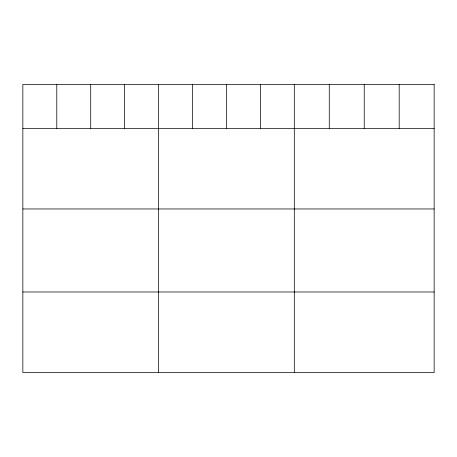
<?xml version="1.0" encoding="UTF-8"?>
<svg xmlns="http://www.w3.org/2000/svg" width="457" height="457" viewBox="0 0 457 457"><rect width="100%" height="100%" fill="white"/><g stroke="black" fill="none" stroke-linecap="round" stroke-linejoin="round"><path stroke-width="0.69" d="M22.85 128.371L434.15 128.371M22.85 208.958L434.15 208.958M22.85 291.983L434.15 291.983M399.19 84.436L399.19 128.371M364.229 84.436L364.229 128.371M329.269 84.436L329.269 128.371M294.308 84.436L294.308 372.564M260.376 84.436L260.376 128.371M226.444 84.436L226.444 128.371M192.511 84.436L192.511 128.371M158.579 84.436L158.579 372.564M124.647 84.436L124.647 128.371M90.715 84.436L90.715 128.371M56.782 84.436L56.782 128.371M434.15 84.436L22.85 84.436L22.85 372.564L434.15 372.564L434.15 84.436"/></g></svg>
